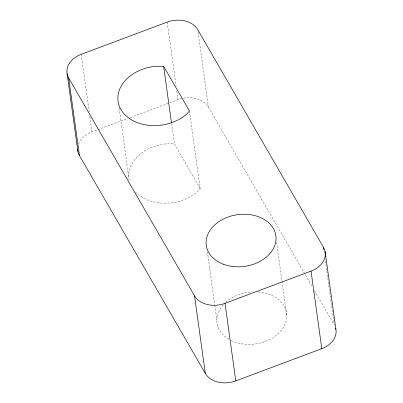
<?xml version="1.0" encoding="UTF-8"?>
<svg xmlns="http://www.w3.org/2000/svg" width="403" height="403" viewBox="0 0 403 403"><rect width="100%" height="100%" fill="white"/><g stroke="black" fill="none" stroke-linecap="round" stroke-linejoin="round"><path stroke-width="0.3" stroke-dasharray="2.02 1.51" d="M189.43 110.976L200.195 188.539L197.253 191.818A39.791 29.57 -7.9 0 1 135.473 192.09M78.63 143.811A23.404 17.394 -7.9 0 1 91.965 131.892L127.897 118.427M130.255 117.54L177.975 99.657A23.404 17.394 -7.9 0 1 208.467 107.163L312.29 286.916M200.195 188.539L174.393 143.866L166.802 143.795A39.791 29.57 -7.9 0 0 129.242 181.018M314.491 290.729L334.314 325.045L325.186 259.275M324.067 251.205L324.41 253.689M276.539 242.324L281.878 280.795M281.964 281.415L286.785 316.164M198.044 32.079L208.467 107.163M207.399 251.779L214.718 304.522M214.804 305.142L216.869 320.032M167.21 22.094L176.081 86.005M176.766 90.972L177.975 99.657M171.552 123.394L174.393 143.866M119.092 108.019L128.648 176.892M81.199 54.329L89.209 112.039M89.809 116.381L91.965 131.892M258.187 291.943A35.106 26.089 -7.9 0 1 283.924 326.511A35.106 26.089 -7.9 0 1 231.166 340.505M228.954 339.316A35.106 26.089 -7.9 0 1 223.217 304.804M225.856 302.154A35.106 26.089 -7.9 0 1 252.112 291.878"/><path stroke-width="0.6" d="M68.686 77.955L194.533 295.837A23.404 17.394 -7.9 0 0 225.025 303.343L311.035 271.108A23.404 17.394 -7.9 0 0 323.554 247.482L197.702 29.6A23.404 17.394 -7.9 0 0 167.21 22.094L81.199 54.329A23.404 17.394 -7.9 0 0 68.686 77.955L79.446 155.518L205.298 373.4A23.404 17.394 -7.9 0 0 235.79 380.906L321.801 348.671A23.404 17.394 -7.9 0 0 335.654 328.244M163.628 66.304L156.037 66.233A39.791 29.57 -7.9 0 0 121.449 110.387A39.791 29.57 -7.9 0 0 186.493 114.256L189.43 110.976L163.628 66.304L171.466 122.769M325.145 251.784L335.906 329.347M323.554 247.482L323.896 249.966M311.035 271.108L321.801 348.671M225.025 303.343L235.79 380.906M194.533 295.837L205.298 373.4M67.094 73.653L77.855 151.216M79.446 155.518A23.404 17.394 -7.9 0 1 77.648 148.949M223.338 264.207A35.106 26.089 -7.9 0 0 276.025 238.601A35.106 26.089 -7.9 0 0 223.831 218.799A35.106 26.089 -7.9 0 0 223.338 264.207"/></g></svg>
